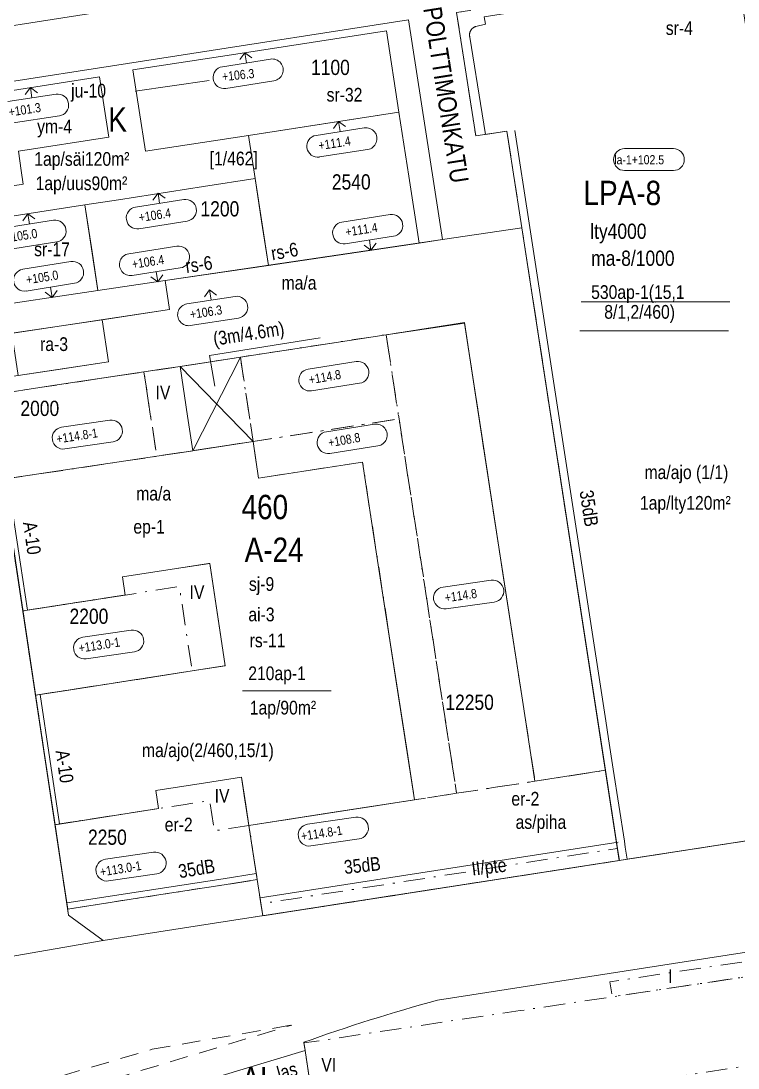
# Model space of a CAD drawing. Header units: metres. Extents: x 24485995 to 24488038, y 6819999 to 6822001.
# Drawn here: x 24487015 to 24487132.7, y 6821278.4 to 6821450.4 of the extents above; entities that cross this region are included whole.
import ezdxf

# ---------------------------------------------------------------- set-up
doc = ezdxf.new("R2010")
doc.units = ezdxf.units.M
for name, pattern in [('Aukot_rajalla', [0]), ('k10020', [0]), ('k10040', [10.3, 3.5, -1.5, 0.3, -1.5, 3.5]), ('k10050', [8, 3, -2, 3]), ('K10271', [0]), ('k10400', [0]), ('k10630.1', [0]), ('Osoitus_AK', [0])]:
    doc.linetypes.add(name, pattern=pattern)
for name, color, linetype, lineweight in [('AK_AsemakaavaTeksti_Kadun_puistonnimi', 7, 'Continuous', 0), ('AK_AsemakaavaTeksti_Korttelinumero', 7, 'Continuous', 0), ('AK_AsemakaavaViiva_Kaupunginosan_raja', 7, 'Continuous', 0), ('AK_Kaavamerkinta_Kayttotarkoitusalue', 7, 'Continuous', 0), ('AK_KayttotarkoitusViiva', 7, 'Continuous', 0), ('AK_LiikennointiTeksti_Autopaikkamerkinta_m2', 7, 'Continuous', 0), ('AK_LiikennointiViiva_Ajoneuvoliittymakielto', 7, 'Continuous', 0), ('AK_MuuAsemakaavaTeksti_Alueenosan_kayttotarkoitus', 7, 'Continuous', 0), ('AK_MuuAsemakaavaTeksti_Erityismaarays', 7, 'Continuous', 0), ('AK_MuuAsemakaavaViiva_alueenosan_raja', 7, 'Continuous', 0), ('AK_MuuAsemakaavaViiva_Erityismaaraysviiva', 7, 'Continuous', 0), ('AK_MuuAsemakaavaViiva_Merkinnan_alleviivaus', 7, 'Continuous', 0), ('AK_MuuAsemakaavaViiva_Merkinnan_Kohdistusnuoli', 7, 'Continuous', 0), ('AK_MuuAsemakaavaViiva_Ohj_alueenosan_raja', 7, 'Continuous', 0), ('AK_Poistettava_merkintä', 7, 'Continuous', 0), ('AK_RakennusalaTeksti_Kerrosala_tai_luku', 7, 'Continuous', 0), ('AK_RakennusalaTeksti_Rakennusoikeus', 7, 'Continuous', 0), ('AK_RakennusalaViiva_Rakennusalan_raja__I_', 7, 'Continuous', 0), ('AK_RakentaminenTeksti_Korkeusmerkinta', 7, 'Continuous', 0), ('AK_RakentaminenTeksti_Korkeusmerkinta_ja_soikio', 7, 'Continuous', 0), ('AK_RakentaminenTeksti_Korkeusmerkinta_ja_soikio_ja_nuoli', 7, 'Continuous', 0), ('AK_RakentaminenTeksti_Rakentamismaarays', 7, 'Continuous', 0), ('AK_RakentaminenViiva_dB_yms_aaltoviiva', 7, 'Continuous', 0), ('AK_RakentaminenViiva_Kulkuaukko', 7, 'Continuous', 0), ('AK_YmparistoTeksti_Aita_puurivimerkinta', 7, 'Continuous', 0), ('AK_YmparistoViiva_Aita', 7, 'Continuous', 0)]:
    doc.layers.add(name, color=color, linetype=linetype, lineweight=lineweight)
doc.styles.add('ArialNarrow', font='ARIALN.TTF')

# ---------------------------------------------------------------- blocks, each defined once
blk = doc.blocks.new('AKP43')
at = {"layer": 'AK_RakentaminenTeksti_Korkeusmerkinta_ja_soikio', "color": 7, "linetype": 'Continuous', "lineweight": 13}
for p, q in [((4, 1.8), (-4, 1.8)), ((-4, -1.8), (4, -1.8))]:
    blk.add_line(p, q, dxfattribs=at)
for centre, start, end in [((-4, 0), 90, 270), ((4, 0), 270, 90)]:
    blk.add_arc(centre, 1.8, start, end, dxfattribs=at)

msp = doc.modelspace()

# ---------------------------------------------------------------- linework, layer by layer
at = {"layer": 'AK_AsemakaavaViiva_Kaupunginosan_raja', "linetype": 'k10020', "lineweight": 9, "flags": 128}
for points in [[(24487153.16, 6821318.71), (24487113.51, 6821312.57)], [(24487113.51, 6821312.57), (24487049.27, 6821302.61)], [(24487049.27, 6821302.61), (24487028.52, 6821299.4)], [(24486955.11, 6821287.87), (24487009.31, 6821296.02), (24487012.75, 6821296.63), (24487028.52, 6821299.4)]]:
    msp.add_lwpolyline(points, dxfattribs=at)
at = {"layer": 'AK_KayttotarkoitusViiva', "linetype": 'Continuous', "lineweight": 20, "flags": 128}
for points in [[(24487075.72, 6821492.09), (24487077.69, 6821492.39), (24487081.93, 6821465.22), (24487067.11, 6821462.93), (24487066.42, 6821467.38), (24487026.4, 6821461.19), (24487027.85, 6821451.8), (24487001.17, 6821447.67), (24486996.34, 6821479.81)], [(24487133.94, 6821459.1), (24487086.51, 6821451.76), (24487089.64, 6821431.5), (24487094.78, 6821432.3), (24487097.22, 6821416.4)], [(24487002.51, 6821438.77), (24487078.6, 6821450.54), (24487084.18, 6821414.47)], [(24487084.18, 6821414.47), (24487097.22, 6821416.4)], [(24487097.22, 6821416.4), (24487113.21, 6821312.52)], [(24487084.18, 6821414.47), (24487038.67, 6821407.74), (24487039.41, 6821402.99), (24487008.58, 6821398.36)], [(24487028.52, 6821299.4), (24487022.84, 6821303.57), (24487014.19, 6821361.05), (24487008.58, 6821398.36)], [(24487113.21, 6821312.52), (24487153.16, 6821318.71), (24487156, 6821319.15)], [(24487113.21, 6821312.52), (24487049.27, 6821302.61), (24487028.52, 6821299.4)], [(24487083.37, 6821289.59), (24487155.92, 6821300.87), (24487160.24, 6821272.08)], [(24487061.64, 6821281.34), (24487061.44, 6821282.67)], [(24487061.64, 6821281.34), (24487027.71, 6821271.09)], [(24487065.16, 6821257.84), (24487061.64, 6821281.34)]]:
    msp.add_lwpolyline(points, dxfattribs=at)
at = {"layer": 'AK_KayttotarkoitusViiva', "linetype": 'Continuous', "lineweight": 20}
msp.add_arc((24487162.51, 6821000.35), 299.87, 105.3024, 109.698, dxfattribs=at)
at = {"layer": 'AK_LiikennointiViiva_Ajoneuvoliittymakielto', "linetype": 'k10630.1', "lineweight": 5, "flags": 128}
for points in [[(24487009.63, 6821391.44), (24487022.84, 6821303.57), (24487028.52, 6821299.4)], [(24487153.16, 6821318.71), (24487114.49, 6821312.72)], [(24487113.51, 6821312.57), (24487049.27, 6821302.61)], [(24487114.49, 6821312.72), (24487113.51, 6821312.57)], [(24487028.52, 6821299.4), (24487022.84, 6821303.57)], [(24487049.27, 6821302.61), (24487028.52, 6821299.4)], [(24487027.71, 6821271.09), (24487061.64, 6821281.34)]]:
    msp.add_lwpolyline(points, dxfattribs=at)
at = {"layer": 'AK_MuuAsemakaavaTeksti_Erityismaarays', "linetype": 'Continuous', "lineweight": 0}
msp.add_point((24487119.17, 6821404.24), dxfattribs=at)
at = {"layer": 'AK_MuuAsemakaavaViiva_alueenosan_raja', "linetype": 'k10040', "lineweight": 5, "flags": 128}
for points in [[(24487110.93, 6821327.35), (24487097.22, 6821416.4), (24487094.78, 6821432.3), (24487089.64, 6821431.5), (24487086.51, 6821451.76), (24487133.94, 6821459.1), (24487146.95, 6821376.59)], [(24487086.52, 6821323.56), (24487092.5, 6821324.49), (24487099.37, 6821325.55), (24487095.28, 6821352.12), (24487092.96, 6821367.16), (24487090.34, 6821384.24), (24487087.78, 6821400.86), (24487078.78, 6821399.47), (24487074.93, 6821398.87), (24487077.06, 6821385.03), (24487081.18, 6821358.25), (24487085.3, 6821331.47), (24487086.52, 6821323.56)], [(24487051.03, 6821395.18), (24487052.07, 6821388.25), (24487053.11, 6821381.33), (24487061.63, 6821382.65), (24487070.15, 6821383.97), (24487077.06, 6821385.03), (24487074.93, 6821398.87), (24487062.47, 6821396.94), (24487051.03, 6821395.18)], [(24487010, 6821388.96), (24487011.04, 6821382.04), (24487012.08, 6821375.12), (24487022.34, 6821376.66), (24487031.86, 6821378.09), (24487037.3, 6821378.91), (24487036.25, 6821385.83), (24487035.21, 6821392.75), (24487029.77, 6821391.94), (24487018.9, 6821390.3), (24487010, 6821388.96)], [(24487053.11, 6821381.33), (24487054.02, 6821375.3), (24487071.07, 6821377.94), (24487074.52, 6821355.55), (24487078.39, 6821330.4), (24487079.6, 6821322.49), (24487086.52, 6821323.56), (24487083.24, 6821344.86), (24487081.18, 6821358.25), (24487079.12, 6821371.64), (24487077.06, 6821385.03), (24487065.89, 6821383.31), (24487053.11, 6821381.33)], [(24487012.08, 6821375.12), (24487014.19, 6821361.05), (24487015.33, 6821353.51)], [(24487015.33, 6821353.51), (24487016.23, 6821347.51), (24487017.41, 6821339.67), (24487034.21, 6821342.27), (24487038.66, 6821342.96), (24487043.1, 6821343.65), (24487042.06, 6821350.57), (24487041.02, 6821357.5), (24487036.57, 6821356.81), (24487032.13, 6821356.12), (24487023.5, 6821354.78), (24487015.33, 6821353.51)], [(24487032.13, 6821356.12), (24487031.9, 6821356.08), (24487020.02, 6821354.24), (24487016.07, 6821353.63)], [(24487016.07, 6821353.63), (24487015.33, 6821353.51)], [(24487017.41, 6821339.67), (24487018.15, 6821339.78)], [(24487017.41, 6821339.67), (24487020.61, 6821318.41)], [(24487054.71, 6821303.45), (24487054.4, 6821305.43), (24487053.8, 6821309.38), (24487053.04, 6821314.33), (24487052.43, 6821318.28), (24487059.22, 6821319.33), (24487066.01, 6821320.39), (24487073.62, 6821321.57), (24487079.6, 6821322.49), (24487083.06, 6821323.03), (24487086.52, 6821323.56), (24487089.51, 6821324.03), (24487092.5, 6821324.49), (24487099.37, 6821325.55), (24487105.15, 6821326.45), (24487110.93, 6821327.35), (24487111.92, 6821320.92), (24487112.91, 6821314.5), (24487113.21, 6821312.52), (24487104.17, 6821311.12), (24487083.96, 6821307.99), (24487065.58, 6821305.14), (24487054.71, 6821303.45)], [(24487110.93, 6821327.35), (24487112.91, 6821314.5)], [(24487020.61, 6821318.41), (24487021.35, 6821313.46), (24487022.69, 6821304.56), (24487031.56, 6821305.94), (24487037.98, 6821306.93), (24487043.17, 6821307.74), (24487053.8, 6821309.38), (24487053.04, 6821314.33), (24487052.43, 6821318.28), (24487049.59, 6821317.84), (24487046.75, 6821317.4), (24487045.98, 6821322.34), (24487041.66, 6821321.67), (24487037.58, 6821321.04), (24487031.4, 6821320.08), (24487025.01, 6821319.09), (24487020.61, 6821318.41)], [(24487021.35, 6821318.52), (24487020.61, 6821318.41)], [(24487156, 6821319.15), (24487114.49, 6821312.72), (24487113.51, 6821312.57), (24487113.21, 6821312.52)], [(24487054.4, 6821305.43), (24487054.71, 6821303.45), (24487065.58, 6821305.14), (24487081.24, 6821307.57), (24487096.71, 6821309.96), (24487113.21, 6821312.52), (24487112.91, 6821314.5), (24487103.52, 6821313.04), (24487082.23, 6821309.74), (24487070.87, 6821307.98), (24487059.34, 6821306.2), (24487054.4, 6821305.43)], [(24487112.91, 6821314.5), (24487113.21, 6821312.52)], [(24487054.4, 6821305.43), (24487054.71, 6821303.45), (24487113.21, 6821312.52)], [(24487053.8, 6821309.38), (24487053.64, 6821310.37)], [(24487022.69, 6821304.56), (24487022.54, 6821305.55)], [(24487054.4, 6821305.43), (24487054.25, 6821306.42)], [(24487144.66, 6821295.03), (24487144.29, 6821297.5), (24487111.66, 6821292.61), (24487112.03, 6821290.14), (24487144.66, 6821295.03)], [(24487144.66, 6821295.03), (24487112.03, 6821290.14), (24487096.94, 6821287.88), (24487061.45, 6821282.56), (24487061.64, 6821281.34), (24487063.6, 6821268.22), (24487099.09, 6821273.54), (24487145.08, 6821280.43), (24487146.81, 6821280.69), (24487144.66, 6821295.03)]]:
    msp.add_lwpolyline(points, dxfattribs=at)
at = {"layer": 'AK_MuuAsemakaavaViiva_Erityismaaraysviiva', "linetype": 'Aukot_rajalla', "lineweight": 5, "flags": 128}
for points in [[(24487055.64, 6821410.25), (24487080.37, 6821413.91)], [(24487038.67, 6821407.74), (24487055.64, 6821410.25)]]:
    msp.add_lwpolyline(points, dxfattribs=at)
at = {"layer": 'AK_MuuAsemakaavaViiva_Merkinnan_alleviivaus', "linetype": 'Continuous', "lineweight": 5, "flags": 128}
for points in [[(24487106.93, 6821404.25), (24487131.35, 6821404.25)], [(24487106.74, 6821399.48), (24487131.15, 6821399.48)], [(24487051.39, 6821340.37), (24487065.95, 6821340.36)]]:
    msp.add_lwpolyline(points, dxfattribs=at)
at = {"layer": 'AK_MuuAsemakaavaViiva_Merkinnan_Kohdistusnuoli', "linetype": 'Osoitus_AK', "lineweight": 5, "flags": 128}
for points in [[(24487045.88, 6821440.63), (24487033.75, 6821438.87)], [(24487064.12, 6821398.35), (24487045.95, 6821395.45), (24487046.81, 6821390.4)]]:
    msp.add_lwpolyline(points, dxfattribs=at)
at = {"layer": 'AK_MuuAsemakaavaViiva_Ohj_alueenosan_raja', "linetype": 'k10050', "lineweight": 5, "flags": 128}
for points in [[(24487035.21, 6821392.75), (24487036.25, 6821385.83), (24487037.3, 6821378.91), (24487043.23, 6821379.8), (24487048.42, 6821380.61), (24487053.11, 6821381.33), (24487052.07, 6821388.25), (24487051.03, 6821395.18), (24487046.26, 6821394.44), (24487041.15, 6821393.65), (24487035.21, 6821392.75)], [(24487029.91, 6821276.57), (24487059.45, 6821285.5)], [(24487011.89, 6821275.79), (24487020.24, 6821276.73), (24487036.57, 6821281.52)]]:
    msp.add_lwpolyline(points, dxfattribs=at)
at = {"layer": 'AK_Poistettava_merkintä', "linetype": 'k10050', "lineweight": 0, "flags": 128}
msp.add_lwpolyline([(24487036.57, 6821281.52), (24487059.45, 6821285.5)], dxfattribs=at)
at = {"layer": 'AK_RakennusalaViiva_Rakennusalan_raja__I_', "linetype": 'K10271', "lineweight": 9, "flags": 128}
for points in [[(24487148.97, 6821353.16), (24487148.33, 6821357.11), (24487146.15, 6821370.63), (24487145.97, 6821371.87), (24487145.55, 6821374.68), (24487145.48, 6821375.13), (24487145.3, 6821376.3), (24487132.74, 6821457.63), (24487091.06, 6821451.06), (24487091.25, 6821449.85), (24487089.65, 6821449.47), (24487089.61, 6821449.46), (24487089.56, 6821449.44), (24487089.51, 6821449.42), (24487089.47, 6821449.4), (24487089.42, 6821449.38), (24487089.38, 6821449.36), (24487089.34, 6821449.33), (24487089.29, 6821449.31), (24487089.25, 6821449.28), (24487089.21, 6821449.25), (24487089.17, 6821449.22), (24487089.13, 6821449.19), (24487089.1, 6821449.16), (24487089.06, 6821449.12), (24487089.03, 6821449.09), (24487088.99, 6821449.05), (24487088.96, 6821449.01), (24487088.93, 6821448.97), (24487088.9, 6821448.93), (24487088.87, 6821448.89), (24487088.84, 6821448.85), (24487088.82, 6821448.81), (24487088.8, 6821448.76), (24487088.77, 6821448.72), (24487088.75, 6821448.67), (24487088.73, 6821448.63), (24487088.72, 6821448.58), (24487088.7, 6821448.53), (24487088.69, 6821448.48), (24487088.67, 6821448.44), (24487088.66, 6821448.39), (24487088.65, 6821448.34), (24487088.65, 6821448.29), (24487088.64, 6821448.24), (24487088.64, 6821448.19), (24487088.64, 6821448.14), (24487088.64, 6821448.09), (24487088.64, 6821448.04), (24487088.64, 6821447.99), (24487088.64, 6821447.94), (24487088.65, 6821447.89), (24487088.66, 6821447.84), (24487088.67, 6821447.8), (24487088.68, 6821447.75), (24487088.69, 6821447.7), (24487090.73, 6821435.14), (24487091, 6821433.42), (24487091.27, 6821431.76), (24487094.78, 6821432.3), (24487097.22, 6821416.4), (24487110.93, 6821327.35), (24487112.91, 6821314.5), (24487113.21, 6821312.52), (24487113.51, 6821312.57), (24487114.49, 6821312.72), (24487156, 6821319.15), (24487155.74, 6821320.76), (24487155.74, 6821320.8), (24487155.26, 6821320.75), (24487154.24, 6821320.65), (24487154.22, 6821320.64), (24487154.16, 6821320.98), (24487148.97, 6821353.16)], [(24487052.34, 6821431.6), (24487077.04, 6821435.42), (24487074.98, 6821448.76), (24487050.27, 6821444.94), (24487033.37, 6821442.33), (24487035.44, 6821428.99), (24487052.34, 6821431.6)], [(24487014.59, 6821429.01), (24487029.42, 6821431.3), (24487027.93, 6821441.19), (24487005.2, 6821437.67), (24487006.69, 6821427.78), (24487007.5, 6821422.35), (24487015.41, 6821423.57), (24487015.07, 6821425.84), (24487014.59, 6821429.01)], [(24487055.64, 6821410.25), (24487068.01, 6821412.08), (24487080.37, 6821413.91), (24487078.67, 6821424.9), (24487077.04, 6821435.42), (24487064.69, 6821433.51), (24487052.34, 6821431.6), (24487053.44, 6821424.49), (24487054.51, 6821417.52), (24487055.64, 6821410.25)], [(24487025.53, 6821420.17), (24487027.64, 6821406.1), (24487038.67, 6821407.74), (24487055.64, 6821410.25), (24487053.44, 6821424.49), (24487044.99, 6821423.18), (24487031.03, 6821421.02), (24487025.53, 6821420.17)], [(24487005.76, 6821417.12), (24487007.86, 6821403.18), (24487027.64, 6821406.1), (24487027.64, 6821406.17), (24487026.69, 6821412.48), (24487025.53, 6821420.17), (24487005.76, 6821417.12)], [(24487028.36, 6821401.33), (24487029.4, 6821394.41), (24487020.78, 6821393.11), (24487014.57, 6821392.18), (24487009.62, 6821391.44), (24487010, 6821388.96), (24487019.89, 6821390.45), (24487035.21, 6821392.75), (24487041.15, 6821393.65), (24487051.03, 6821395.18), (24487074.93, 6821398.87), (24487087.79, 6821400.77), (24487090.53, 6821383.01), (24487094.12, 6821359.64), (24487097.32, 6821338.84), (24487099.37, 6821325.55), (24487110.93, 6821327.35), (24487107.22, 6821351.47), (24487102.57, 6821381.63), (24487097.22, 6821416.4), (24487084.18, 6821414.47), (24487080.37, 6821413.91), (24487055.64, 6821410.25), (24487038.67, 6821407.74), (24487039.41, 6821402.99), (24487028.36, 6821401.33)], [(24487029.4, 6821394.41), (24487028.36, 6821401.33), (24487013.53, 6821399.1), (24487014.57, 6821392.18), (24487029.4, 6821394.41)], [(24487041.15, 6821393.65), (24487042.37, 6821385.49), (24487043.23, 6821379.8), (24487053.11, 6821381.33), (24487054.02, 6821375.3), (24487071.07, 6821377.94), (24487073.44, 6821362.52), (24487076.45, 6821342.98), (24487079.6, 6821322.49), (24487066.01, 6821320.39), (24487052.43, 6821318.28), (24487053.8, 6821309.38), (24487054.71, 6821303.45), (24487083.96, 6821307.99), (24487113.26, 6821312.53), (24487112.91, 6821314.5), (24487110.93, 6821327.35), (24487099.37, 6821325.55), (24487097.32, 6821338.84), (24487092.96, 6821367.16), (24487089.06, 6821392.55), (24487087.78, 6821400.86), (24487074.93, 6821398.87), (24487062.47, 6821396.94), (24487051.03, 6821395.18), (24487043.71, 6821394.04), (24487041.15, 6821393.65)], [(24487010, 6821388.96), (24487011.04, 6821382.04), (24487012.08, 6821375.12), (24487022.34, 6821376.66), (24487031.86, 6821378.09), (24487037.3, 6821378.91), (24487043.23, 6821379.8), (24487042.37, 6821385.49), (24487041.15, 6821393.65), (24487038.04, 6821393.18), (24487035.21, 6821392.75), (24487029.77, 6821391.94), (24487019.89, 6821390.45), (24487010, 6821388.96)], [(24487017.41, 6821339.67), (24487020.61, 6821318.41), (24487021.35, 6821318.52), (24487025.46, 6821319.16), (24487037.34, 6821321), (24487037.58, 6821321.04), (24487037.13, 6821324), (24487045.28, 6821325.27), (24487051.21, 6821326.19), (24487051.67, 6821323.22), (24487052.43, 6821318.28), (24487079.6, 6821322.49), (24487078.39, 6821330.4), (24487075.57, 6821348.69), (24487073.44, 6821362.52), (24487071.07, 6821377.94), (24487054.02, 6821375.3), (24487053.11, 6821381.33), (24487043.72, 6821379.88), (24487043.23, 6821379.8), (24487042.94, 6821379.76), (24487037.3, 6821378.91), (24487031.86, 6821378.09), (24487012.82, 6821375.23), (24487012.08, 6821375.12), (24487014.19, 6821361.05), (24487015.33, 6821353.51), (24487016.07, 6821353.63), (24487020.02, 6821354.24), (24487031.9, 6821356.08), (24487032.13, 6821356.12), (24487031.68, 6821359.09), (24487040.56, 6821360.46), (24487045.8, 6821361.27), (24487046.01, 6821361.31), (24487048.54, 6821344.49), (24487048.39, 6821344.47), (24487043.1, 6821343.65), (24487034.21, 6821342.27), (24487034.04, 6821342.25), (24487022.16, 6821340.41), (24487018.15, 6821339.78), (24487017.41, 6821339.67)], [(24487015.33, 6821353.51), (24487016.37, 6821346.59), (24487017.41, 6821339.67), (24487028.1, 6821341.33), (24487036.43, 6821342.62), (24487043.1, 6821343.65), (24487048.54, 6821344.49), (24487047.27, 6821352.9), (24487046.01, 6821361.31), (24487040.56, 6821360.46), (24487031.68, 6821359.09), (24487032.13, 6821356.12), (24487025.96, 6821355.16), (24487015.33, 6821353.51)], [(24487020.61, 6821318.41), (24487021.94, 6821309.51), (24487022.69, 6821304.56), (24487025.14, 6821304.94), (24487037.98, 6821306.93), (24487048.35, 6821308.54), (24487053.8, 6821309.38), (24487053.04, 6821314.33), (24487052.43, 6821318.28), (24487051.9, 6821321.67), (24487051.21, 6821326.19), (24487045.28, 6821325.27), (24487037.13, 6821324), (24487037.58, 6821321.04), (24487031.4, 6821320.08), (24487026.24, 6821319.28), (24487020.61, 6821318.41)], [(24487027.71, 6821271.09), (24487029.89, 6821256.59), (24487030.48, 6821252.64), (24487045.81, 6821254.94), (24487044.55, 6821263.34), (24487063.74, 6821267.28), (24487061.64, 6821281.34), (24487027.71, 6821271.09)]]:
    msp.add_lwpolyline(points, dxfattribs=at)
at = {"layer": 'AK_RakentaminenTeksti_Korkeusmerkinta_ja_soikio_ja_nuoli', "linetype": 'Continuous', "lineweight": 5, "flags": 128}
for points in [[(24487055.97, 6821444.12), (24487048.07, 6821442.87)], [(24487051.75, 6821445.17), (24487050.92, 6821444.03)], [(24487051.75, 6821445.17), (24487052.9, 6821444.34)], [(24487052.02, 6821443.49), (24487051.75, 6821445.17)], [(24487048.63, 6821439.31), (24487056.54, 6821440.56)], [(24487016.56, 6821439.43), (24487015.73, 6821438.29)], [(24487016.56, 6821439.43), (24487017.71, 6821438.6)], [(24487016.82, 6821437.75), (24487016.56, 6821439.43)], [(24487012.87, 6821437.14), (24487020.78, 6821438.36)], [(24487021.33, 6821434.8), (24487013.42, 6821433.58)], [(24487067.15, 6821433.89), (24487066.31, 6821432.75)], [(24487067.15, 6821433.89), (24487068.29, 6821433.06)], [(24487067.41, 6821432.21), (24487067.15, 6821433.89)], [(24487063.46, 6821431.6), (24487071.36, 6821432.83)], [(24487071.91, 6821429.27), (24487064.01, 6821428.05)], [(24487037.51, 6821422.12), (24487036.68, 6821420.98)], [(24487037.51, 6821422.12), (24487038.66, 6821421.29)], [(24487037.78, 6821420.44), (24487037.51, 6821422.12)], [(24487033.83, 6821419.82), (24487041.73, 6821421.07)], [(24487016.14, 6821418.72), (24487015.31, 6821417.58)], [(24487016.14, 6821418.72), (24487017.28, 6821417.89)], [(24487016.4, 6821417.04), (24487016.14, 6821418.72)], [(24487075.6, 6821418.58), (24487067.69, 6821417.36)], [(24487012.45, 6821416.43), (24487020.35, 6821417.65)], [(24487042.29, 6821417.51), (24487034.39, 6821416.27)], [(24487068.24, 6821413.8), (24487076.15, 6821415.03)], [(24487020.9, 6821414.1), (24487013, 6821412.87)], [(24487040.6, 6821413.39), (24487032.7, 6821412.16)], [(24487072.46, 6821412.73), (24487071.32, 6821413.57)], [(24487072.2, 6821414.41), (24487072.46, 6821412.73)], [(24487072.46, 6821412.73), (24487073.29, 6821413.88)], [(24487023.22, 6821410.87), (24487015.33, 6821409.6)], [(24487033.25, 6821408.6), (24487041.16, 6821409.83)], [(24487037.47, 6821407.54), (24487036.33, 6821408.37)], [(24487037.21, 6821409.22), (24487037.47, 6821407.54)], [(24487037.47, 6821407.54), (24487038.3, 6821408.68)], [(24487015.9, 6821406.04), (24487023.8, 6821407.31)], [(24487019.85, 6821406.68), (24487020.12, 6821405)], [(24487020.12, 6821405), (24487020.94, 6821406.14)], [(24487045.95, 6821406.21), (24487045.12, 6821405.07)], [(24487045.95, 6821406.21), (24487047.09, 6821405.38)], [(24487046.21, 6821404.53), (24487045.95, 6821406.21)], [(24487020.12, 6821405), (24487018.97, 6821405.83)], [(24487042.26, 6821403.92), (24487050.16, 6821405.14)], [(24487050.72, 6821401.59), (24487042.81, 6821400.36)]]:
    msp.add_lwpolyline(points, dxfattribs=at)
at = {"layer": 'AK_RakentaminenTeksti_Korkeusmerkinta_ja_soikio_ja_nuoli', "linetype": 'Continuous', "lineweight": 5}
for centre, start, end in [((24487056.25, 6821442.34), 279.0122, 99.0122), ((24487048.35, 6821441.09), 99.0122, 279.0122), ((24487021.05, 6821436.58), 278.7931, 98.7931), ((24487071.64, 6821431.05), 278.794, 98.794), ((24487063.73, 6821429.82), 98.794, 278.794), ((24487042.01, 6821419.29), 278.9398, 98.9398), ((24487034.11, 6821418.04), 98.9398, 278.9398), ((24487075.88, 6821416.8), 278.7891, 98.7891), ((24487020.63, 6821415.87), 278.795, 98.795), ((24487067.97, 6821415.58), 98.7891, 278.7891), ((24487040.88, 6821411.61), 278.8693, 98.8693), ((24487032.98, 6821410.38), 98.8693, 278.8693), ((24487015.61, 6821407.82), 99.1216, 279.1216), ((24487023.51, 6821409.09), 279.1216, 99.1216), ((24487050.44, 6821403.37), 278.7969, 98.7969), ((24487042.53, 6821402.14), 98.7969, 278.7969)]:
    msp.add_arc(centre, 1.8, start, end, dxfattribs=at)
at = {"layer": 'AK_RakentaminenViiva_dB_yms_aaltoviiva', "linetype": 'k10400', "lineweight": 0, "flags": 128}
for points in [[(24487114.49, 6821312.72), (24487114.19, 6821314.69), (24487114.04, 6821315.68), (24487112.21, 6821327.54), (24487111.45, 6821332.49), (24487111, 6821335.45), (24487098.42, 6821417.18), (24487096.08, 6821432.38)], [(24487097.15, 6821313.07), (24487113.05, 6821315.53)], [(24487054.25, 6821306.42), (24487097.15, 6821313.07)], [(24487053.64, 6821310.37), (24487048.2, 6821309.53), (24487022.54, 6821305.55)], [(24487030.48, 6821252.64), (24487027.71, 6821271.09), (24487061.64, 6821281.34)]]:
    msp.add_lwpolyline(points, dxfattribs=at)
at = {"layer": 'AK_RakentaminenViiva_Kulkuaukko', "linetype": 'Continuous', "lineweight": 5, "flags": 128}
for points in [[(24487051.03, 6821395.18), (24487043.23, 6821379.8)], [(24487041.15, 6821393.65), (24487053.11, 6821381.33)]]:
    msp.add_lwpolyline(points, dxfattribs=at)
at = {"layer": 'AK_YmparistoViiva_Aita', "linetype": 'Continuous', "lineweight": 5, "flags": 128}
for points in [[(24487012.82, 6821375.23), (24487014.94, 6821361.16), (24487016.07, 6821353.63)], [(24487018.15, 6821339.78), (24487021.35, 6821318.52)]]:
    msp.add_lwpolyline(points, dxfattribs=at)

# ---------------------------------------------------------------- block references
at = {"layer": 'AK_RakentaminenTeksti_Korkeusmerkinta_ja_soikio', "color": 7, "lineweight": 5}
msp.add_blockref('AKP43', (24487118.08, 6821427.62), dxfattribs=at)
for p, rotation in [((24487066.36, 6821392.04), 8.901716032915383), ((24487025.91, 6821382.47), 8.304273308142815), ((24487069.37, 6821381.77), 8.84181456019167), ((24487088.49, 6821356.2), 7.907162702934604), ((24487029.41, 6821347.99), 8.304273308142815), ((24487066.28, 6821317.28), 8.304203617277267), ((24487033.09, 6821311.53), 8.304273308142815)]:
    msp.add_blockref('AKP43', p, dxfattribs=dict(at, rotation=rotation))

# ---------------------------------------------------------------- texts
at = {"layer": 'AK_AsemakaavaTeksti_Kadun_puistonnimi', "linetype": 'Continuous', "lineweight": 5, "style": 'ArialNarrow'}
msp.add_text('POLTTIMONKATU', height=3, rotation=278.9608, dxfattribs=at).set_placement((24487081.03, 6821452.44))
at = {"layer": 'AK_AsemakaavaTeksti_Korttelinumero', "linetype": 'Continuous', "lineweight": 5, "style": 'ArialNarrow'}
msp.add_text('460', height=4, dxfattribs=at).set_placement((24487051.22, 6821368.57))
at = {"layer": 'AK_Kaavamerkinta_Kayttotarkoitusalue', "linetype": 'Continuous', "lineweight": 0, "style": 'ArialNarrow'}
for s, p in [('K', (24487029.35, 6821432.22)), ('LPA-8', (24487107.34, 6821420.14)), ('A-24', (24487051.73, 6821361.55)), ('AL', (24487051.21, 6821274.63))]:
    msp.add_text(s, height=4, dxfattribs=at).set_placement(p)
at = {"layer": 'AK_LiikennointiTeksti_Autopaikkamerkinta_m2', "linetype": 'Continuous', "lineweight": 0, "style": 'ArialNarrow'}
for s, p in [('1ap/säi120m²', (24487017.21, 6821426.6)), ('1ap/uus90m²', (24487017.43, 6821422.61)), ('1ap/lty120m²', (24487116.6, 6821370.13)), ('210ap-1', (24487052.32, 6821342.14)), ('1ap/90m²', (24487052.57, 6821336.5))]:
    msp.add_text(s, height=2.25, dxfattribs=at).set_placement(p)
at = {"layer": 'AK_MuuAsemakaavaTeksti_Alueenosan_kayttotarkoitus', "linetype": 'Continuous', "lineweight": 0, "style": 'ArialNarrow'}
for s, p in [('ma/a', (24487057.79, 6821406.27)), ('ra-3', (24487018.16, 6821396.19)), ('ma/ajo (1/1)', (24487117.35, 6821375.16)), ('ma/a', (24487033.94, 6821371.65)), ('ma/ajo(2/460,15/1)', (24487034.88, 6821329.51)), ('er-2', (24487095.5, 6821321.54)), ('er-2', (24487038.61, 6821317.3)), ('as/piha', (24487096.19, 6821317.72))]:
    msp.add_text(s, height=2.25, dxfattribs=at).set_placement(p)
for s, rotation, p in [('II/pte', 6.8984, (24487089.11, 6821310.03)), ('las', 15.4209, (24487057.4, 6821276.44))]:
    msp.add_text(s, height=2.25, rotation=rotation, dxfattribs=at).set_placement(p)
at = {"layer": 'AK_MuuAsemakaavaTeksti_Erityismaarays', "linetype": 'Continuous', "lineweight": 0, "style": 'ArialNarrow'}
for s, p in [('sr-4', (24487120.84, 6821448.09)), ('sr-32', (24487065.18, 6821437.14)), ('ym-4', (24487017.68, 6821431.93)), ('[1/462]', (24487045.99, 6821426.67)), ('sr-17', (24487017.18, 6821411.76)), ('530ap-1(15,1', (24487108.59, 6821404.74)), ('8/1,2/460)', (24487110.74, 6821401.49)), ('ep-1', (24487033.47, 6821366.21)), ('sj-9', (24487052.43, 6821356.8)), ('ai-3', (24487052.34, 6821351.8)), ('rs-11', (24487052.55, 6821347.54))]:
    msp.add_text(s, height=2.25, dxfattribs=at).set_placement(p)
for s, rotation, p in [('rs-6', 9.8434, (24487056.28, 6821411.07)), ('rs-6', 8.3423, (24487042.18, 6821408.98)), ('(3m/4.6m)', 8.8833, (24487046.76, 6821397.04)), ('35dB', 278.5082, (24487106.69, 6821373.16)), ('35dB', 9.5512, (24487041.07, 6821309.6)), ('35dB', 6.1364, (24487068.16, 6821310.3))]:
    msp.add_text(s, height=2.25, rotation=rotation, dxfattribs=at).set_placement(p)
at = {"layer": 'AK_RakennusalaTeksti_Kerrosala_tai_luku', "linetype": 'Continuous', "lineweight": 0, "style": 'ArialNarrow'}
for s, p in [('IV', (24487037.11, 6821388.27)), ('IV', (24487042.69, 6821355.46)), ('IV', (24487046.81, 6821322.04)), ('I', (24487121.23, 6821292.4)), ('VI', (24487064.31, 6821277.87))]:
    msp.add_text(s, height=2.25, dxfattribs=at).set_placement(p)
at = {"layer": 'AK_RakennusalaTeksti_Rakennusoikeus', "linetype": 'Continuous', "lineweight": 0, "style": 'ArialNarrow'}
for s, p in [('1100', (24487062.62, 6821441.51)), ('2540', (24487066.04, 6821422.7)), ('1200', (24487044.48, 6821418.28)), ('lty4000', (24487108.44, 6821414.6)), ('ma-8/1000', (24487108.59, 6821410.17)), ('2000', (24487014.93, 6821385.52)), ('2200', (24487022.99, 6821351.38)), ('12250', (24487084.66, 6821337.26)), ('2250', (24487026.02, 6821315.1))]:
    msp.add_text(s, height=2.5, dxfattribs=at).set_placement(p)
at = {"layer": 'AK_RakentaminenTeksti_Korkeusmerkinta', "linetype": 'Continuous', "lineweight": 0, "style": 'ArialNarrow'}
for s, rotation, p in [('+106.3', 6.0895, (24487048.11, 6821440.48)), ('+101.3', 8.7892, (24487013.13, 6821434.67)), ('+111.4', 8.7892, (24487063.97, 6821429.17)), ('+106.4', 8.6459, (24487034.48, 6821417.36)), ('+111.4', 8.7892, (24487068.39, 6821414.97)), ('+105.0', 8.7892, (24487012.56, 6821413.99)), ('+106.4', 8.8694, (24487033.36, 6821409.68)), ('+105.0', 9.1215, (24487016.01, 6821407.13)), ('+106.3', 8.7949, (24487042.88, 6821401.44)), ('+114.8', 10.1299, (24487062.41, 6821390.71)), ('+114.8-1', 8.8178, (24487020.96, 6821380.99)), ('+108.8', 10.0669, (24487065.59, 6821380.38)), ('+114.8', 8.285, (24487084.69, 6821354.91)), ('+113.0-1', 8.7834, (24487024.61, 6821346.64)), ('+114.8-1', 8.6918, (24487061.11, 6821315.76)), ('+113.0-1', 9.3106, (24487028.13, 6821309.89))]:
    msp.add_text(s, height=1.5, rotation=rotation, dxfattribs=at).set_placement(p)
msp.add_text('la-1+102.5', height=1.5, dxfattribs=at).set_placement((24487112.39, 6821426.84))
at = {"layer": 'AK_RakentaminenTeksti_Rakentamismaarays', "linetype": 'Continuous', "lineweight": 0, "style": 'ArialNarrow'}
msp.add_text('ju-10', height=2.25, dxfattribs=at).set_placement((24487023.25, 6821437.81))
at = {"layer": 'AK_YmparistoTeksti_Aita_puurivimerkinta', "linetype": 'Continuous', "lineweight": 0, "style": 'ArialNarrow'}
for rotation, p in [(278.1186, (24487015.35, 6821368.01)), (278.3478, (24487020.69, 6821330.51))]:
    msp.add_text('A-10', height=2.25, rotation=rotation, dxfattribs=at).set_placement(p)

doc.saveas('drawing.dxf')
